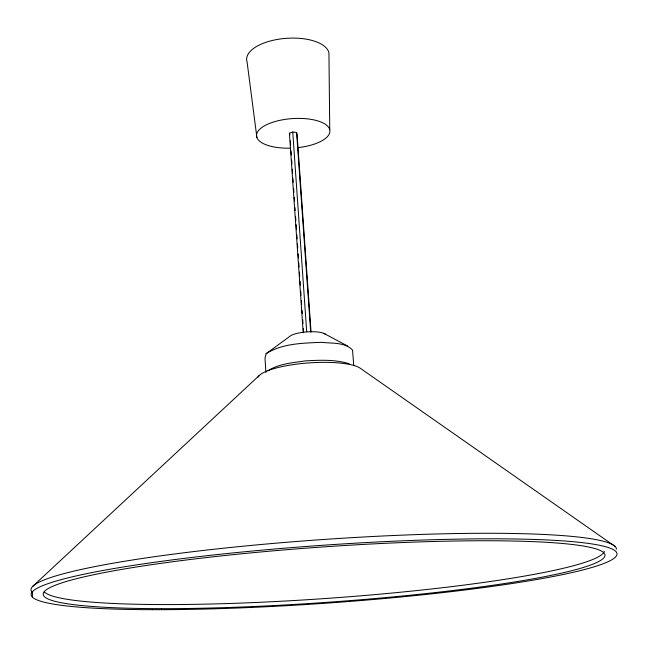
<?xml version="1.0" encoding="UTF-8"?>
<svg xmlns="http://www.w3.org/2000/svg" width="648" height="648" viewBox="0 0 648 648"><rect width="100%" height="100%" fill="white"/><g stroke="black" fill="none" stroke-linecap="round" stroke-linejoin="round"><path stroke-width="0.97" d="M325.644 334.49A18.711 4.901 -4 0 0 307.889 331.833A18.711 4.901 -4 0 0 289.462 336.62L266.053 353.719L265.008 358.117L265.882 372.56M32.594 586.497L259.249 375.508M266.053 353.719C282.35 343.327 302.729 343.189 321.44 342.314C331.808 343.61 344.566 341.893 352.528 350.025L353.751 365.496M267.98 370.769C278.948 363.649 292.475 362.831 305.062 360.92C319.804 360.053 334.919 359.356 349.207 363.722M303.191 332.602L289.413 133.213L292.75 132.014L296.582 132.459L297.051 134.087L311.056 331.995M323.927 333.396L347.838 346.145M614.976 546.345L360.823 368.631A52.682 12.417 -4 0 0 306.285 363.107A52.682 12.417 -4 0 0 257.961 377.209M289.413 133.213L289.907 134.841M256.892 137.498L247.082 61.973A41.326 18.679 -4 0 1 282.917 38.637A41.326 18.679 -4 0 1 328.941 52.925L329.751 129.786M296.582 132.459L310.676 331.906M292.75 132.014L306.698 331.695M290.328 140.899L290.612 144.941M291.025 150.992L291.308 155.034M291.657 160.08L291.932 164.114M292.28 169.16L292.564 173.202M292.912 178.249L293.196 182.291M293.609 188.341L293.892 192.383M294.241 197.429L294.516 201.463M294.937 207.522L295.148 210.551M295.569 216.61L295.844 220.644M296.128 224.686L296.476 229.732M296.825 234.779L297.1 238.812M297.448 243.859L297.732 247.901M298.153 253.959L298.428 257.993M298.777 263.039L299.06 267.081M299.408 272.128L299.684 276.161M300.032 281.208L300.316 285.25M300.737 291.3L301.012 295.342M301.361 300.389L301.644 304.43M302.057 310.481L302.268 313.511M302.689 319.569L302.972 323.603M303.321 328.649L303.596 332.691M32.457 597.254L32.4 592.515A293.398 29.913 -4 0 1 309.833 540.464A293.398 29.913 -4 0 1 616.402 549.261M290.401 148.149A36.766 14.71 -4 0 1 261.679 127.599A36.766 14.71 -4 0 1 324.008 123.468A36.766 14.71 -4 0 1 297.416 147.687M604.284 551.294A281.321 28.642 -4 0 1 332.384 598.015A281.321 28.642 -4 0 1 44.218 591.818M161.53 608.658A281.588 27.767 -4 0 0 603.758 557.936A281.588 27.767 -4 0 0 206.955 557.515A281.588 27.767 -4 0 0 161.53 608.658M152.612 609.695A293.674 29.006 -4 0 0 615.511 557.013A293.674 29.006 -4 0 0 204.023 556.041A293.674 29.006 -4 0 0 152.612 609.695"/></g></svg>
